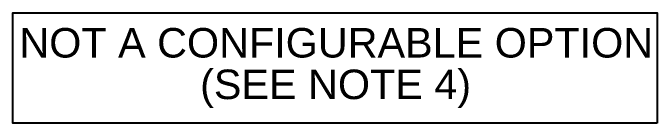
# Model space of a CAD drawing. Extents: x 2 to 47.7, y 0.2 to 35.3.
# Drawn here: x 24.48 to 39.9, y 23.98 to 26.62 of the extents above; entities that cross this region are included whole.
import ezdxf

# ---------------------------------------------------------------- set-up
doc = ezdxf.new("R2010")
doc.units = 0
doc.header["$MEASUREMENT"] = 0
for name, color, linetype in [('3_00_____COMMUNICATIONS_PO', 7, 'CONTINUOUS'), ('4_02__EIA-232_DO_NOT_USE_W', 7, 'CONTINUOUS'), ('4_03__EIA-485__4-WIRE__DO_', 7, 'CONTINUOUS'), ('4_04__FIBER_OPTIC__200_U_0', 7, 'CONTINUOUS'), ('4_05__FIBER_OPTIC__62_5_U_', 7, 'CONTINUOUS'), ('4_06__EIA-485__2-WIRE__DO_', 7, 'CONTINUOUS')]:
    doc.layers.add(name, color=color, linetype=linetype)

msp = doc.modelspace()

# ---------------------------------------------------------------- linework, layer by layer
at = {"layer": '3_00_____COMMUNICATIONS_PO', "color": 250}
msp.add_lwpolyline([(39.896, 23.977), (24.48, 23.977), (24.48, 26.623), (39.896, 26.623), (39.896, 23.977)], dxfattribs=at)

# ---------------------------------------------------------------- texts
at = {"layer": '4_02__EIA-232_DO_NOT_USE_W', "color": 250, "char_height": 0.708, "attachment_point": 7}
for s, insert in [('\\fArial|b0|i0|c0|p34;\\W1;NOT A CONFIGURABLE OPTION', (24.635, 25.541)), ('\\fArial|b0|i0|c0|p34;\\W1;(SEE NOTE 4)', (28.96, 24.341))]:
    msp.add_mtext(s, dxfattribs=dict(at, insert=insert))
at = {"layer": '4_03__EIA-485__4-WIRE__DO_', "color": 250, "char_height": 0.708, "attachment_point": 7}
for s, insert in [('\\fArial|b0|i0|c0|p34;\\W1;NOT A CONFIGURABLE OPTION', (24.635, 25.541)), ('\\fArial|b0|i0|c0|p34;\\W1;(SEE NOTE 4)', (28.96, 24.341))]:
    msp.add_mtext(s, dxfattribs=dict(at, insert=insert))
at = {"layer": '4_04__FIBER_OPTIC__200_U_0', "color": 250, "char_height": 0.708, "attachment_point": 7}
for s, insert in [('\\fArial|b0|i0|c0|p34;\\W1;NOT A CONFIGURABLE OPTION', (24.635, 25.541)), ('\\fArial|b0|i0|c0|p34;\\W1;(SEE NOTE 4)', (28.96, 24.341))]:
    msp.add_mtext(s, dxfattribs=dict(at, insert=insert))
at = {"layer": '4_05__FIBER_OPTIC__62_5_U_', "color": 250, "char_height": 0.708, "attachment_point": 7}
for s, insert in [('\\fArial|b0|i0|c0|p34;\\W1;NOT A CONFIGURABLE OPTION', (24.635, 25.541)), ('\\fArial|b0|i0|c0|p34;\\W1;(SEE NOTE 4)', (28.96, 24.341))]:
    msp.add_mtext(s, dxfattribs=dict(at, insert=insert))
at = {"layer": '4_06__EIA-485__2-WIRE__DO_', "color": 250, "char_height": 0.708, "attachment_point": 7}
for s, insert in [('\\fArial|b0|i0|c0|p34;\\W1;NOT A CONFIGURABLE OPTION', (24.635, 25.541)), ('\\fArial|b0|i0|c0|p34;\\W1;(SEE NOTE 4)', (28.96, 24.341))]:
    msp.add_mtext(s, dxfattribs=dict(at, insert=insert))

doc.saveas('drawing.dxf')
